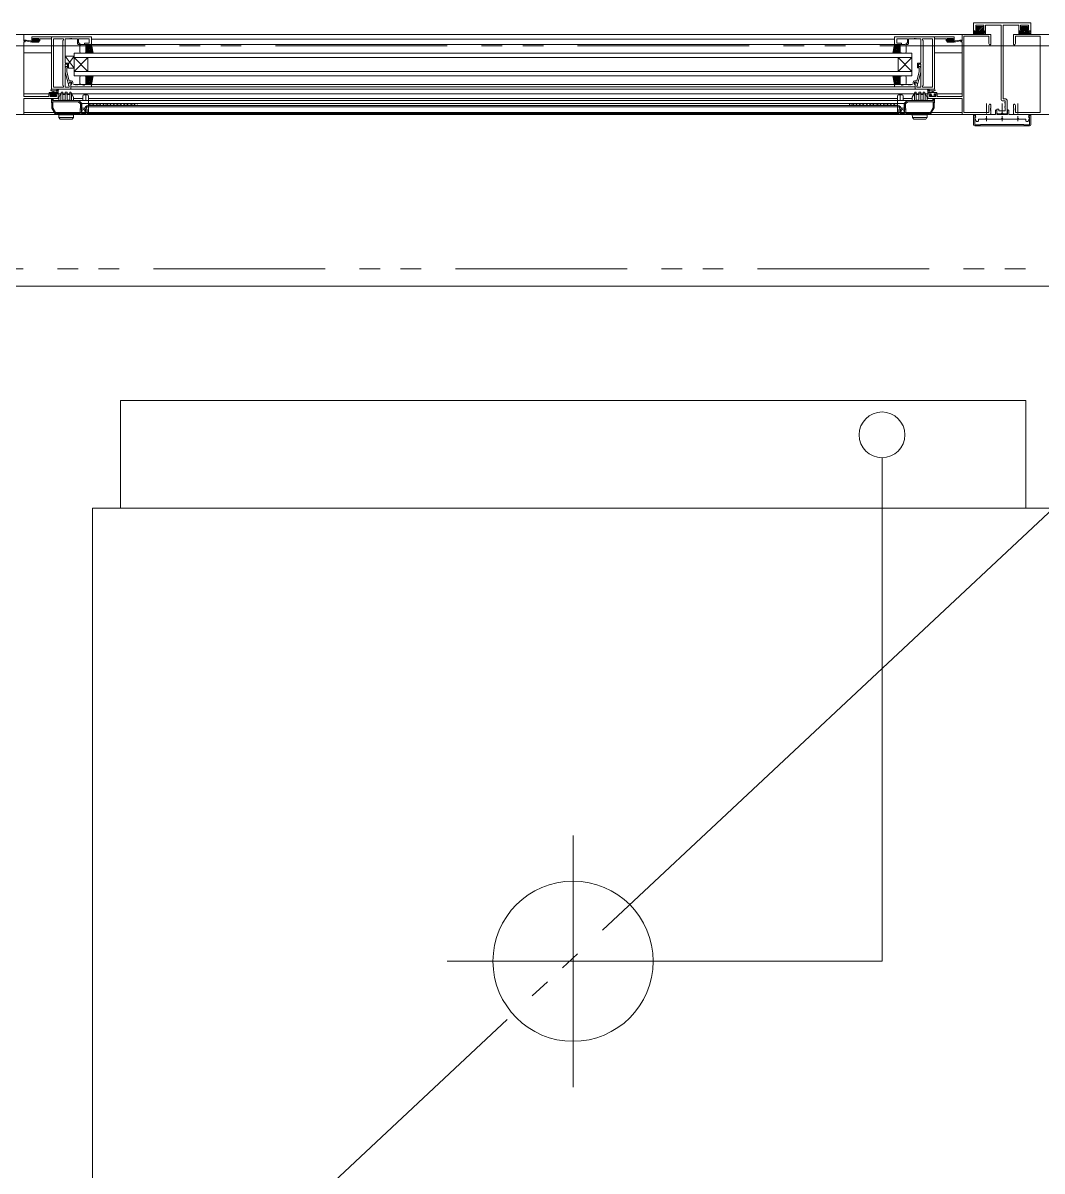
# Model space of a CAD drawing. Units: millimetres at full size. Extents: x -12803 to 120774, y -9413 to 101127.
# Drawn here: x 97744 to 98634, y 18813 to 19816 of the extents above; entities that cross this region are included whole.
import ezdxf

# ---------------------------------------------------------------- set-up
doc = ezdxf.new("R2010")
doc.units = ezdxf.units.MM
doc.header["$LTSCALE"] = 30
doc.linetypes.add('DOUBLE_CHAIN1', pattern=[8.8, 5, -1, 0.6, -0.6, 0.6, -1])
doc.linetypes.add('LONG_DOUBLE_CHAIN', pattern=[21.8, 18, -1, 0.6, -0.6, 0.6, -1])
doc.layers.add('0-0_NoName', color=7, linetype='Continuous')
for name, color, linetype, lineweight in [('0-6_AIHO30-厨房機器LL', 7, 'Continuous', 15), ('2-0_通芯', 7, 'DOUBLE_CHAIN1', 15), ('2-A_建具', 7, 'Continuous', 15), ('3-3_AIHO30-厨房機器', 7, 'Continuous', 15), ('3-5_AIHO57-排水立上げ', 7, 'Continuous', 15), ('3-6_AIHO56-排水接続', 7, 'Continuous', 15), ('3-7_AIHO32-厨房機器補助線', 7, 'LONG_DOUBLE_CHAIN', 15)]:
    doc.layers.add(name, color=color, linetype=linetype, lineweight=lineweight)

# ---------------------------------------------------------------- blocks, each defined once
blk = doc.blocks.new('グループ部品-732')
at = {"layer": '0-6_AIHO30-厨房機器LL'}
for p, q in [((97828.76, 19486.41), (97828.76, 19392.41)), ((97828.76, 19486.41), (98619.96, 19486.41)), ((98619.96, 19392.41), (98619.96, 19486.41))]:
    blk.add_line(p, q, dxfattribs=at)
at = {"layer": '2-0_通芯'}
for p, q in [((75524.36, 19796.41), (120774.36, 19796.41)), ((74361.66, 19601.41), (120774.36, 19601.41))]:
    blk.add_line(p, q, dxfattribs=at)
at = {"layer": '2-A_建具'}
for p, q in [((98574.36, 19816.41), (98624.36, 19816.41)), ((98574.36, 19809.91), (98574.36, 19816.41)), ((98574.36, 19809.41), (98578.11, 19809.41)), ((98574.36, 19807.28), (98576.79, 19809.41)), ((98574.36, 19808.39), (98575.38, 19809.41)), ((98577.36, 19809.41), (98574.86, 19809.41)), ((98574.91, 19806.36), (98582.01, 19813.21)), ((98576.32, 19806.36), (98583.04, 19812.83)), ((98576.36, 19814.48), (98576.36, 19810.41)), ((98583.36, 19814.48), (98576.36, 19814.48)), ((98576.36, 19810.41), (98577.86, 19810.41)), ((98576.56, 19812), (98577.76, 19813.21)), ((98576.56, 19811.31), (98576.56, 19812.71)), ((98576.83, 19810.86), (98579.18, 19813.21)), ((98577.06, 19813.21), (98582.56, 19813.21)), ((98578.11, 19810.81), (98577.06, 19810.81)), ((98577.86, 19810.41), (98577.86, 19809.91)), ((98577.92, 19806.54), (98581.51, 19809.88)), ((98578.11, 19810.72), (98580.59, 19813.21)), ((98578.11, 19809.41), (98578.11, 19810.81)), ((98579.44, 19806.66), (98582.45, 19809.41)), ((98580.83, 19806.63), (98583.86, 19809.41)), ((98584.81, 19809.41), (98581.51, 19809.41)), ((98581.86, 19810.41), (98583.36, 19810.41)), ((98581.86, 19809.91), (98581.86, 19810.41)), ((98582.1, 19806.49), (98584.81, 19808.94)), ((98584.36, 19809.41), (98582.36, 19809.41)), ((98582.43, 19810.81), (98583.06, 19811.43)), ((98583.06, 19811.31), (98583.06, 19812.71)), ((98583.36, 19810.41), (98583.36, 19814.48)), ((98583.39, 19806.36), (98584.81, 19807.52)), ((98584.81, 19806.36), (98584.81, 19809.41)), ((98584.86, 19814.48), (98584.86, 19809.91)), ((98598.39, 19814.48), (98584.86, 19814.48)), ((98598.39, 19749.21), (98598.39, 19814.48)), ((98600.32, 19814.48), (98600.32, 19750.14)), ((98613.86, 19814.48), (98600.32, 19814.48)), ((98613.86, 19809.91), (98613.86, 19814.48)), ((98613.91, 19809.41), (98617.21, 19809.41)), ((98613.91, 19807.67), (98615.89, 19809.41)), ((98613.91, 19808.84), (98614.48, 19809.41)), ((98614.01, 19806.36), (98621.11, 19813.21)), ((98616.36, 19809.41), (98614.36, 19809.41)), ((98615.36, 19814.48), (98615.36, 19810.41)), ((98622.36, 19814.48), (98615.36, 19814.48)), ((98615.36, 19810.41), (98616.86, 19810.41)), ((98615.42, 19806.36), (98622.14, 19812.83)), ((98615.66, 19812), (98616.86, 19813.21)), ((98615.66, 19811.31), (98615.66, 19812.71)), ((98615.93, 19810.86), (98618.28, 19813.21)), ((98621.66, 19813.21), (98616.16, 19813.21)), ((98616.86, 19810.41), (98616.86, 19809.91)), ((98617.02, 19806.54), (98620.61, 19809.88)), ((98617.21, 19810.72), (98619.69, 19813.21)), ((98618.54, 19806.66), (98621.55, 19809.41)), ((98619.93, 19806.63), (98622.96, 19809.41)), ((98624.36, 19809.41), (98620.61, 19809.41)), ((98620.86, 19810.41), (98622.36, 19810.41)), ((98620.86, 19809.91), (98620.86, 19810.41)), ((98621.2, 19806.49), (98624.36, 19809.35)), ((98623.86, 19809.41), (98621.36, 19809.41)), ((98621.53, 19810.81), (98622.16, 19811.43)), ((98622.16, 19811.31), (98622.16, 19812.71)), ((98622.36, 19810.41), (98622.36, 19814.48)), ((98622.49, 19806.36), (98624.36, 19807.9)), ((98624.36, 19816.41), (98624.36, 19809.91)), ((98564.36, 19806.41), (97719.86, 19806.41)), ((97744.36, 19800.91), (97744.36, 19806.41)), ((97745.36, 19800.91), (97744.36, 19800.91)), ((97744.36, 19799.91), (97745.36, 19799.91)), ((97744.36, 19752.14), (97744.36, 19799.91)), ((97751.36, 19799.61), (97744.6, 19801.02)), ((97750.24, 19800.78), (97744.7, 19801.61)), ((97745.36, 19799.91), (97745.36, 19800.91)), ((97751.36, 19800.61), (97751.27, 19800.62)), ((97803.36, 19804.41), (97751.36, 19804.41)), ((97751.36, 19801.11), (97751.36, 19804.41)), ((97751.36, 19799.61), (97751.36, 19800.61)), ((97753.56, 19800.61), (97751.36, 19800.61)), ((97751.41, 19799.61), (97751.36, 19799.66)), ((97757.06, 19799.61), (97751.36, 19799.61)), ((97752.76, 19799.61), (97751.76, 19800.61)), ((97752.16, 19802.91), (97752.16, 19801.41)), ((97757.36, 19802.91), (97752.16, 19802.91)), ((97752.16, 19801.41), (97753.26, 19801.41)), ((97753.04, 19802.72), (97752.54, 19802.22)), ((97753.28, 19801.78), (97752.69, 19802.37)), ((97752.76, 19801.71), (97753.09, 19801.71)), ((97754.1, 19799.61), (97753.1, 19800.61)), ((97753.86, 19802.81), (97753.26, 19802.81)), ((97753.26, 19801.41), (97753.26, 19800.61)), ((97753.56, 19801.25), (97753.56, 19800.61)), ((97756.8, 19799.61), (97753.6, 19802.81)), ((97755.45, 19799.61), (97753.62, 19801.44)), ((97756.06, 19802.61), (97754.06, 19802.61)), ((97756.05, 19801.71), (97755.15, 19802.61)), ((97755.96, 19801.71), (97756.76, 19801.71)), ((97755.96, 19800.61), (97755.96, 19801.71)), ((97757.66, 19800.61), (97755.96, 19800.61)), ((97756.76, 19802.81), (97756.26, 19802.81)), ((97756.26, 19801.41), (97757.36, 19801.41)), ((97756.26, 19800.61), (97756.26, 19801.41)), ((97757.06, 19802.05), (97756.29, 19802.81)), ((97757.06, 19802.01), (97757.06, 19802.51)), ((97757.33, 19800.42), (97757.17, 19800.59)), ((97757.36, 19801.41), (97757.36, 19802.91)), ((97757.36, 19799.91), (97757.36, 19800.31)), ((97758.16, 19802.48), (97758.16, 19801.11)), ((97768.36, 19802.48), (97758.16, 19802.48)), ((97768.36, 19804.41), (97768.36, 19758.41)), ((97768.36, 19758.41), (97768.36, 19802.48)), ((97770.29, 19802.48), (97778.86, 19802.48)), ((97770.29, 19760.34), (97770.29, 19802.48)), ((97778.86, 19801.41), (97778.43, 19800.98)), ((97778.43, 19800.98), (97778.43, 19761.84)), ((97778.86, 19802.48), (97778.86, 19801.41)), ((97780.36, 19802.48), (97780.36, 19781.31)), ((97784.4, 19802.48), (97780.36, 19802.48)), ((97785.4, 19802.48), (97785.31, 19802.48)), ((97791.16, 19802.48), (97786.31, 19802.48)), ((97791.16, 19798.11), (97791.16, 19802.48)), ((97793.36, 19797.61), (97791.66, 19797.61)), ((97792.16, 19802.48), (97792.16, 19798.61)), ((97801.43, 19802.48), (97792.16, 19802.48)), ((97792.16, 19798.61), (97793.36, 19798.61)), ((97793.36, 19798.61), (97793.36, 19797.61)), ((97794.36, 19797.61), (97797.36, 19797.61)), ((97797.36, 19798.61), (97801.43, 19798.61)), ((97797.36, 19797.61), (97797.36, 19798.61)), ((97803.36, 19797.61), (97797.36, 19797.61)), ((97798.36, 19790.11), (97798.36, 19797.61)), ((97798.36, 19793.49), (97802.47, 19797.61)), ((97798.36, 19794.91), (97801.06, 19797.61)), ((97798.36, 19796.32), (97799.64, 19797.61)), ((97798.36, 19792.08), (97803.44, 19797.17)), ((97798.58, 19797.61), (97804.55, 19791.65)), ((97800, 19797.61), (97804.2, 19793.41)), ((97801.41, 19797.61), (97803.84, 19795.18)), ((97801.43, 19798.61), (97801.43, 19802.48)), ((97802.83, 19797.61), (97803.49, 19796.95)), ((98154.36, 19797.61), (97802.86, 19797.61)), ((97803.36, 19802.21), (97803.36, 19804.41)), ((97803.36, 19804.41), (97803.36, 19798.11)), ((97803.36, 19802.21), (98154.36, 19802.21)), ((97803.36, 19797.61), (97804.86, 19790.11)), ((98154.36, 19802.21), (98505.36, 19802.21)), ((98505.86, 19797.61), (98154.36, 19797.61)), ((98505.36, 19797.61), (98503.86, 19790.11)), ((98510.13, 19797.61), (98504.16, 19791.65)), ((98508.71, 19797.61), (98504.52, 19793.41)), ((98507.3, 19797.61), (98504.87, 19795.18)), ((98505.89, 19797.61), (98505.22, 19796.95)), ((98510.36, 19792.08), (98505.27, 19797.17)), ((98505.36, 19804.41), (98557.36, 19804.41)), ((98505.36, 19802.21), (98505.36, 19804.41)), ((98505.36, 19804.41), (98505.36, 19798.11)), ((98505.36, 19797.61), (98511.36, 19797.61)), ((98510.36, 19793.49), (98506.24, 19797.61)), ((98507.29, 19802.48), (98516.56, 19802.48)), ((98507.29, 19798.61), (98507.29, 19802.48)), ((98511.36, 19798.61), (98507.29, 19798.61)), ((98510.36, 19794.91), (98507.66, 19797.61)), ((98510.36, 19796.32), (98509.07, 19797.61)), ((98510.36, 19790.11), (98510.36, 19797.61)), ((98511.36, 19797.61), (98511.36, 19798.61)), ((98514.36, 19797.61), (98511.36, 19797.61)), ((98515.36, 19798.61), (98515.36, 19797.61)), ((98516.56, 19798.61), (98515.36, 19798.61)), ((98515.36, 19797.61), (98517.06, 19797.61)), ((98516.56, 19802.48), (98516.56, 19798.61)), ((98517.56, 19802.48), (98522.4, 19802.48)), ((98517.56, 19798.11), (98517.56, 19802.48)), ((98523.31, 19802.48), (98523.4, 19802.48)), ((98524.31, 19802.48), (98528.36, 19802.48)), ((98528.36, 19802.48), (98528.36, 19781.31)), ((98529.86, 19802.48), (98529.86, 19801.41)), ((98538.43, 19802.48), (98529.86, 19802.48)), ((98529.86, 19801.41), (98530.29, 19800.98)), ((98530.29, 19800.98), (98530.29, 19761.84)), ((98538.43, 19760.34), (98538.43, 19802.48)), ((98540.36, 19804.41), (98540.36, 19758.41)), ((98540.36, 19802.48), (98550.56, 19802.48)), ((98540.36, 19758.41), (98540.36, 19802.48)), ((98550.56, 19802.48), (98550.56, 19801.11)), ((98551.06, 19800.61), (98552.76, 19800.61)), ((98551.36, 19802.91), (98556.56, 19802.91)), ((98551.36, 19801.41), (98551.36, 19802.91)), ((98552.46, 19801.41), (98551.36, 19801.41)), ((98551.36, 19799.91), (98551.36, 19800.31)), ((98551.38, 19800.42), (98551.54, 19800.59)), ((98551.66, 19802.05), (98552.42, 19802.81)), ((98551.66, 19802.01), (98551.66, 19802.51)), ((98551.66, 19799.61), (98557.35, 19799.61)), ((98551.91, 19799.61), (98555.11, 19802.81)), ((98551.96, 19802.81), (98552.46, 19802.81)), ((98552.76, 19801.71), (98551.96, 19801.71)), ((98552.46, 19800.61), (98552.46, 19801.41)), ((98552.66, 19802.61), (98554.66, 19802.61)), ((98552.67, 19801.71), (98553.57, 19802.61)), ((98552.76, 19800.61), (98552.76, 19801.71)), ((98553.26, 19799.61), (98555.09, 19801.44)), ((98554.61, 19799.61), (98555.61, 19800.61)), ((98554.86, 19802.81), (98555.46, 19802.81)), ((98555.16, 19801.25), (98555.16, 19800.61)), ((98555.16, 19800.61), (98557.35, 19800.61)), ((98555.43, 19801.78), (98556.02, 19802.37)), ((98555.46, 19801.41), (98555.46, 19800.61)), ((98556.56, 19801.41), (98555.46, 19801.41)), ((98555.96, 19801.71), (98555.62, 19801.71)), ((98555.67, 19802.72), (98556.17, 19802.22)), ((98555.95, 19799.61), (98556.95, 19800.61)), ((98556.56, 19802.91), (98556.56, 19801.41)), ((98557.3, 19799.61), (98557.35, 19799.66)), ((98557.35, 19799.61), (98564.11, 19801.02)), ((98557.35, 19800.61), (98557.44, 19800.62)), ((98557.35, 19799.61), (98557.35, 19800.61)), ((98557.36, 19801.11), (98557.36, 19804.41)), ((98558.47, 19800.78), (98564.01, 19801.61)), ((98563.36, 19800.91), (98564.36, 19800.91)), ((98563.36, 19799.91), (98563.36, 19800.91)), ((98564.36, 19799.91), (98563.36, 19799.91)), ((98564.36, 19806.41), (98588.86, 19806.41)), ((98564.36, 19800.91), (98564.36, 19806.41)), ((98564.36, 19752.14), (98564.36, 19799.91)), ((98565.99, 19804.78), (98565.99, 19738.04)), ((98587.73, 19804.78), (98565.99, 19804.78)), ((98582.81, 19806.36), (98584.81, 19806.36)), ((98587.73, 19798.5), (98587.73, 19804.78)), ((98588.36, 19797.41), (98587.73, 19798.5)), ((98588.86, 19797.41), (98588.36, 19797.41)), ((98589.36, 19805.91), (98589.36, 19797.91)), ((98609.36, 19805.91), (98609.36, 19797.91)), ((99454.36, 19806.41), (98609.86, 19806.41)), ((98609.86, 19797.41), (98610.36, 19797.41)), ((98610.36, 19797.41), (98610.99, 19798.5)), ((98610.99, 19804.78), (98632.73, 19804.78)), ((98610.99, 19798.5), (98610.99, 19804.78)), ((98632.73, 19804.78), (98632.73, 19738.04)), ((97744.36, 19790.21), (97768.36, 19790.21)), ((97788.36, 19776.81), (97780.36, 19787.31)), ((97780.36, 19787.31), (97780.36, 19781.31)), ((97788.36, 19787.31), (97780.36, 19787.31)), ((97788.36, 19787.31), (97783.36, 19780.75)), ((97788.36, 19790.11), (97788.36, 19770.11)), ((97788.36, 19790.11), (98520.36, 19790.11)), ((97788.36, 19776.81), (97788.36, 19787.31)), ((97793.36, 19791.11), (97793.36, 19796.61)), ((97797.36, 19790.11), (97794.36, 19790.11)), ((97798.36, 19796.61), (97798.36, 19791.11)), ((97798.36, 19796.42), (97804.67, 19790.11)), ((97798.36, 19790.67), (97803.68, 19795.99)), ((97798.36, 19795.01), (97803.26, 19790.11)), ((97798.36, 19793.6), (97801.84, 19790.11)), ((97798.36, 19792.18), (97800.43, 19790.11)), ((97798.36, 19790.77), (97799.01, 19790.11)), ((97799.21, 19790.11), (97803.92, 19794.81)), ((97800.63, 19790.11), (97804.15, 19793.63)), ((97802.04, 19790.11), (97804.39, 19792.45)), ((97803.46, 19790.11), (97804.62, 19791.28)), ((98510.36, 19796.42), (98504.04, 19790.11)), ((98505.26, 19790.11), (98504.09, 19791.28)), ((98506.67, 19790.11), (98504.33, 19792.45)), ((98508.08, 19790.11), (98504.56, 19793.63)), ((98509.5, 19790.11), (98504.8, 19794.81)), ((98510.36, 19790.67), (98505.03, 19795.99)), ((98510.36, 19795.01), (98505.46, 19790.11)), ((98510.36, 19793.6), (98506.87, 19790.11)), ((98510.36, 19792.18), (98508.29, 19790.11)), ((98510.36, 19790.77), (98509.7, 19790.11)), ((98510.36, 19796.61), (98510.36, 19791.11)), ((98511.36, 19790.11), (98514.36, 19790.11)), ((98515.36, 19791.11), (98515.36, 19796.61)), ((98520.36, 19790.11), (98520.36, 19770.11)), ((98540.36, 19790.21), (98564.36, 19790.21)), ((97780.36, 19781.31), (97783.36, 19781.31)), ((97780.36, 19781.31), (97782.86, 19781.31)), ((97780.36, 19780.31), (97780.36, 19760.34)), ((97782.36, 19780.31), (97780.36, 19780.31)), ((97781.33, 19778.23), (97780.56, 19777.46)), ((97780.56, 19777.46), (97780.56, 19773.51)), ((97781.76, 19776.96), (97782.18, 19777.39)), ((97781.76, 19773.67), (97781.76, 19776.96)), ((97782.36, 19777.11), (97782.36, 19780.31)), ((97783.36, 19777.11), (97782.36, 19777.11)), ((97783.36, 19781.31), (97783.36, 19776.81)), ((97783.36, 19780.81), (97783.36, 19777.11)), ((97783.36, 19776.81), (97788.36, 19776.81)), ((97788.36, 19786.11), (98520.36, 19786.11)), ((97800.36, 19774.11), (97788.36, 19786.11)), ((97800.36, 19786.11), (97788.36, 19774.11)), ((97800.36, 19774.11), (97800.36, 19786.11)), ((98508.36, 19774.11), (98520.36, 19786.11)), ((98508.36, 19786.11), (98520.36, 19774.11)), ((98508.36, 19774.11), (98508.36, 19786.11)), ((98525.36, 19780.81), (98525.36, 19777.11)), ((98525.36, 19777.11), (98526.36, 19777.11)), ((98528.36, 19781.31), (98525.86, 19781.31)), ((98526.36, 19780.31), (98528.36, 19780.31)), ((98526.36, 19777.11), (98526.36, 19780.31)), ((98526.96, 19776.96), (98526.53, 19777.39)), ((98526.96, 19773.67), (98526.96, 19776.96)), ((98527.38, 19778.23), (98528.16, 19777.46)), ((98528.16, 19777.46), (98528.16, 19773.51)), ((98528.36, 19780.31), (98528.36, 19760.34)), ((97780.56, 19773.51), (97783.16, 19763.78)), ((97783.84, 19765.91), (97781.76, 19773.67)), ((98520.36, 19774.11), (97788.36, 19774.11)), ((97788.36, 19770.11), (98520.36, 19770.11)), ((97793.36, 19769.11), (97793.36, 19763.61)), ((97797.36, 19770.11), (97794.36, 19770.11)), ((97798.36, 19763.8), (97804.67, 19770.11)), ((97798.36, 19765.21), (97803.26, 19770.11)), ((97798.36, 19770.11), (97798.36, 19762.61)), ((97798.36, 19766.62), (97801.84, 19770.11)), ((97798.36, 19768.04), (97800.43, 19770.11)), ((97798.36, 19769.45), (97799.01, 19770.11)), ((97798.36, 19769.55), (97803.68, 19764.23)), ((97798.36, 19763.61), (97798.36, 19769.11)), ((97798.36, 19768.14), (97803.44, 19763.05)), ((97798.58, 19762.61), (97804.55, 19768.58)), ((97799.21, 19770.11), (97803.92, 19765.41)), ((97800, 19762.61), (97804.2, 19766.81)), ((97800.63, 19770.11), (97804.15, 19766.59)), ((97802.04, 19770.11), (97804.39, 19767.77)), ((97803.36, 19762.61), (97804.86, 19770.11)), ((97803.46, 19770.11), (97804.62, 19768.94)), ((98505.36, 19762.61), (98503.86, 19770.11)), ((98510.36, 19763.8), (98504.04, 19770.11)), ((98505.26, 19770.11), (98504.09, 19768.94)), ((98510.13, 19762.61), (98504.16, 19768.58)), ((98506.67, 19770.11), (98504.33, 19767.77)), ((98508.71, 19762.61), (98504.52, 19766.81)), ((98508.08, 19770.11), (98504.56, 19766.59)), ((98509.5, 19770.11), (98504.8, 19765.41)), ((98510.36, 19769.55), (98505.03, 19764.23)), ((98510.36, 19768.14), (98505.27, 19763.05)), ((98510.36, 19765.21), (98505.46, 19770.11)), ((98510.36, 19766.62), (98506.87, 19770.11)), ((98510.36, 19768.04), (98508.29, 19770.11)), ((98510.36, 19769.45), (98509.7, 19770.11)), ((98510.36, 19770.11), (98510.36, 19762.61)), ((98510.36, 19763.61), (98510.36, 19769.11)), ((98511.36, 19770.11), (98514.36, 19770.11)), ((98515.36, 19769.11), (98515.36, 19763.61)), ((98524.88, 19765.91), (98526.96, 19773.67)), ((98528.16, 19773.51), (98525.55, 19763.78)), ((97768.36, 19758.41), (97785.36, 19758.41)), ((97768.36, 19758.41), (98154.36, 19758.41)), ((97768.63, 19757.21), (97772.59, 19757.21)), ((97769.46, 19755.61), (97769.56, 19756.75)), ((97778.86, 19760.34), (97770.29, 19760.34)), ((97770.66, 19755.61), (97770.55, 19756.75)), ((97773.16, 19756.79), (97773.16, 19755.61)), ((97774.36, 19754.71), (97774.36, 19757.39)), ((97778.43, 19761.84), (97778.86, 19761.41)), ((97778.86, 19761.41), (97778.86, 19760.34)), ((97780.36, 19760.34), (97783.86, 19760.34)), ((97783.43, 19762.65), (97784.56, 19764.61)), ((97783.43, 19761.84), (97783.43, 19762.65)), ((97783.86, 19761.41), (97783.43, 19761.84)), ((97783.65, 19763.41), (97783.86, 19763.41)), ((97785.66, 19765.91), (97783.84, 19765.91)), ((97783.86, 19760.34), (97783.86, 19761.41)), ((97784.56, 19764.61), (97785.86, 19764.61)), ((97785.06, 19758.41), (98154.36, 19758.41)), ((97785.36, 19764.61), (97785.36, 19758.41)), ((97785.36, 19760.61), (98523.36, 19760.61)), ((97785.86, 19764.61), (97785.86, 19762.81)), ((97787.16, 19763.61), (97787.16, 19764.41)), ((97789.4, 19762.61), (97788.16, 19762.61)), ((97790.4, 19762.61), (97790.31, 19762.61)), ((97790.58, 19762.49), (97790.4, 19762.61)), ((97794.43, 19762.61), (97791.31, 19762.61)), ((97794.36, 19762.61), (97797.36, 19762.61)), ((97796.36, 19761.91), (97794.43, 19762.61)), ((97797.36, 19761.91), (97796.36, 19761.91)), ((97797.36, 19762.61), (97797.36, 19761.91)), ((98511.36, 19762.61), (97797.36, 19762.61)), ((97798.36, 19766.73), (97802.47, 19762.61)), ((97798.36, 19765.31), (97801.06, 19762.61)), ((97798.36, 19763.9), (97799.64, 19762.61)), ((97801.41, 19762.61), (97803.84, 19765.04)), ((97802.83, 19762.61), (97803.49, 19763.27)), ((97803.36, 19760.61), (97803.36, 19762.11)), ((98154.36, 19758.41), (98523.66, 19758.41)), ((98540.36, 19758.41), (98154.36, 19758.41)), ((98507.3, 19762.61), (98504.87, 19765.04)), ((98505.89, 19762.61), (98505.22, 19763.27)), ((98505.36, 19760.61), (98505.36, 19762.11)), ((98510.36, 19766.73), (98506.24, 19762.61)), ((98510.36, 19765.31), (98507.66, 19762.61)), ((98510.36, 19763.9), (98509.07, 19762.61)), ((98511.36, 19762.61), (98511.36, 19761.91)), ((98514.36, 19762.61), (98511.36, 19762.61)), ((98511.36, 19761.91), (98512.36, 19761.91)), ((98512.36, 19761.91), (98514.28, 19762.61)), ((98514.28, 19762.61), (98517.4, 19762.61)), ((98518.13, 19762.49), (98518.31, 19762.61)), ((98518.31, 19762.61), (98518.4, 19762.61)), ((98519.31, 19762.61), (98520.56, 19762.61)), ((98521.56, 19763.61), (98521.56, 19764.41)), ((98524.16, 19764.61), (98522.86, 19764.61)), ((98522.86, 19764.61), (98522.86, 19762.81)), ((98523.06, 19765.91), (98524.88, 19765.91)), ((98523.36, 19764.61), (98523.36, 19758.41)), ((98540.36, 19758.41), (98523.36, 19758.41)), ((98525.29, 19762.65), (98524.16, 19764.61)), ((98525.07, 19763.41), (98524.85, 19763.41)), ((98524.86, 19761.41), (98525.29, 19761.84)), ((98524.86, 19760.34), (98524.86, 19761.41)), ((98528.36, 19760.34), (98524.86, 19760.34)), ((98525.29, 19761.84), (98525.29, 19762.65)), ((98530.29, 19761.84), (98529.86, 19761.41)), ((98529.86, 19761.41), (98529.86, 19760.34)), ((98529.86, 19760.34), (98538.43, 19760.34)), ((98534.36, 19754.71), (98534.36, 19757.39)), ((98535.56, 19756.79), (98535.56, 19755.61)), ((98540.08, 19757.21), (98536.12, 19757.21)), ((98538.06, 19755.61), (98538.16, 19756.75)), ((98539.26, 19755.61), (98539.15, 19756.75)), ((97744.36, 19754.41), (97768.56, 19754.41)), ((97766.26, 19752.14), (97744.36, 19752.14)), ((97744.36, 19750.51), (97774.86, 19750.51)), ((97744.36, 19736.41), (97744.36, 19750.51)), ((97766.26, 19753.91), (97766.26, 19752.14)), ((97766.46, 19755.31), (97766.46, 19754.71)), ((97766.75, 19754.41), (97767.95, 19755.61)), ((97774.36, 19755.61), (97766.76, 19755.61)), ((97767.46, 19753.61), (97768.56, 19753.61)), ((97767.46, 19752.14), (97767.46, 19753.61)), ((97772.73, 19752.14), (97767.46, 19752.14)), ((97767.56, 19754.61), (97768.86, 19754.61)), ((97767.66, 19752.62), (97768.25, 19753.21)), ((97767.66, 19752.91), (97767.66, 19752.41)), ((97768.86, 19753.21), (97767.96, 19753.21)), ((97767.96, 19752.11), (97768.46, 19752.11)), ((97768.3, 19754.61), (97769.3, 19755.61)), ((97768.79, 19742.29), (97768.36, 19750.51)), ((97768.5, 19752.11), (97768.65, 19752.27)), ((97768.56, 19753.61), (97768.56, 19754.41)), ((97768.66, 19752.31), (97770.76, 19752.31)), ((97768.69, 19752.31), (97771.99, 19755.61)), ((97768.86, 19753.82), (97770.65, 19755.61)), ((97768.86, 19754.61), (97768.86, 19753.21)), ((97769.86, 19748.59), (97769.86, 19750.51)), ((97800.86, 19748.71), (97769.86, 19748.71)), ((97770.04, 19752.31), (97771.02, 19753.29)), ((97770.96, 19752.11), (97771.56, 19752.11)), ((97771.19, 19752.11), (97772.23, 19753.15)), ((97771.26, 19754.61), (97773.26, 19754.61)), ((97771.26, 19753.67), (97771.26, 19754.61)), ((97771.56, 19754.41), (98534.36, 19754.41)), ((97771.56, 19754.41), (97771.56, 19753.61)), ((97771.56, 19753.61), (97772.73, 19753.61)), ((97772.06, 19753.21), (97771.72, 19753.21)), ((97771.77, 19752.2), (97772.27, 19752.7)), ((97772.34, 19754.61), (97773.34, 19755.61)), ((97772.73, 19753.61), (97772.73, 19752.14)), ((97773.49, 19754.41), (97774.36, 19755.28)), ((97773.66, 19748.51), (97773.66, 19748.71)), ((97774.36, 19750.51), (97774.36, 19754.41)), ((97774.86, 19751.68), (97777.36, 19756.01)), ((97774.86, 19751.68), (97774.86, 19748.71)), ((97776.76, 19754.97), (97776.76, 19748.71)), ((97778.26, 19756.01), (97777.36, 19756.01)), ((97778.26, 19749.01), (97778.26, 19756.01)), ((97780.56, 19753.91), (97778.26, 19753.91)), ((97780.56, 19749.01), (97778.26, 19749.01)), ((97780.56, 19749.01), (97780.56, 19756.01)), ((97782.16, 19756.01), (97780.56, 19756.01)), ((97782.16, 19749.01), (97782.16, 19756.01)), ((97784.46, 19753.91), (97782.16, 19753.91)), ((97782.16, 19749.01), (97784.46, 19749.01)), ((97784.46, 19749.01), (97784.46, 19756.01)), ((97785.36, 19756.01), (97784.46, 19756.01)), ((97787.86, 19751.68), (97785.36, 19756.01)), ((97785.96, 19748.71), (97785.96, 19754.97)), ((97787.86, 19751.68), (97787.86, 19748.71)), ((97787.86, 19750.51), (97795.86, 19750.51)), ((97795.86, 19752.51), (97795.86, 19748.71)), ((97799.86, 19753.51), (97796.86, 19753.51)), ((97798.36, 19753.51), (97798.36, 19748.71)), ((97800.86, 19752.51), (97800.86, 19736.41)), ((97800.86, 19750.51), (98507.86, 19750.51)), ((97800.86, 19748.51), (98507.86, 19748.51)), ((98507.86, 19752.51), (98507.86, 19736.41)), ((98507.86, 19748.71), (98538.86, 19748.71)), ((98508.86, 19753.51), (98511.86, 19753.51)), ((98510.36, 19753.51), (98510.36, 19748.71)), ((98512.86, 19752.51), (98512.86, 19748.71)), ((98520.86, 19750.51), (98512.86, 19750.51)), ((98520.86, 19751.68), (98523.36, 19756.01)), ((98520.86, 19751.68), (98520.86, 19748.71)), ((98522.76, 19748.71), (98522.76, 19754.97)), ((98523.36, 19756.01), (98524.26, 19756.01)), ((98524.26, 19749.01), (98524.26, 19756.01)), ((98524.26, 19753.91), (98526.56, 19753.91)), ((98526.56, 19749.01), (98524.26, 19749.01)), ((98526.56, 19749.01), (98526.56, 19756.01)), ((98526.56, 19756.01), (98528.16, 19756.01)), ((98528.16, 19749.01), (98528.16, 19756.01)), ((98528.16, 19753.91), (98530.46, 19753.91)), ((98528.16, 19749.01), (98530.46, 19749.01)), ((98530.46, 19749.01), (98530.46, 19756.01)), ((98530.46, 19756.01), (98531.36, 19756.01)), ((98533.86, 19751.68), (98531.36, 19756.01)), ((98531.96, 19754.97), (98531.96, 19748.71)), ((98533.86, 19751.68), (98533.86, 19748.71)), ((98564.36, 19750.51), (98533.86, 19750.51)), ((98534.36, 19755.61), (98541.96, 19755.61)), ((98537.16, 19754.41), (98534.36, 19754.41)), ((98534.36, 19750.51), (98534.36, 19754.41)), ((98535.06, 19748.51), (98535.06, 19748.71)), ((98537.46, 19754.61), (98535.46, 19754.61)), ((98535.99, 19753.61), (98535.99, 19752.14)), ((98537.16, 19753.61), (98535.99, 19753.61)), ((98535.99, 19752.14), (98541.26, 19752.14)), ((98536.94, 19752.2), (98536.44, 19752.7)), ((98536.66, 19753.21), (98536.99, 19753.21)), ((98537.16, 19754.41), (98537.16, 19753.61)), ((98537.76, 19752.11), (98537.16, 19752.11)), ((98537.46, 19753.67), (98537.46, 19754.61)), ((98540.06, 19752.31), (98537.96, 19752.31)), ((98538.86, 19748.59), (98538.86, 19750.51)), ((98539.86, 19754.61), (98539.86, 19753.21)), ((98541.16, 19754.61), (98539.86, 19754.61)), ((98539.86, 19753.21), (98540.76, 19753.21)), ((98539.93, 19742.29), (98540.36, 19750.51)), ((98564.36, 19754.41), (98540.16, 19754.41)), ((98540.16, 19753.61), (98540.16, 19754.41)), ((98541.26, 19753.61), (98540.16, 19753.61)), ((98540.76, 19752.11), (98540.26, 19752.11)), ((98541.06, 19752.91), (98541.06, 19752.41)), ((98541.26, 19752.14), (98541.26, 19753.61)), ((98542.26, 19755.31), (98542.26, 19754.71)), ((98542.46, 19753.91), (98542.46, 19752.14)), ((98542.46, 19752.14), (98564.36, 19752.14)), ((98564.36, 19736.41), (98564.36, 19750.51)), ((98601.93, 19748.21), (98599.39, 19748.21)), ((98600.32, 19750.14), (98601.86, 19750.14)), ((98601.76, 19746.96), (98601.93, 19747.15)), ((98601.76, 19746.46), (98601.76, 19746.96)), ((98601.93, 19747.15), (98601.93, 19748.21)), ((98603.86, 19748.14), (98603.86, 19743.07)), ((97744.36, 19738.04), (98564.36, 19738.04)), ((97771.77, 19736.91), (97768.92, 19741.84)), ((97793.46, 19741.73), (97793.46, 19740.78)), ((97794.76, 19740.71), (97794.76, 19737.71)), ((97798.56, 19737.71), (97794.76, 19737.71)), ((97794.89, 19741.92), (97797.6, 19741.92)), ((97794.96, 19746.11), (98513.76, 19746.11)), ((97794.96, 19737.71), (97794.96, 19740.71)), ((97798.05, 19741.18), (97797.81, 19741.12)), ((97797.91, 19740.25), (97798.34, 19740.68)), ((97799.08, 19741.92), (97799.66, 19740.51)), ((98508.36, 19744.21), (97800.36, 19744.21)), ((98508.26, 19743.21), (97800.46, 19743.21)), ((97803.42, 19745.47), (97803.62, 19745.47)), ((97806.42, 19744.71), (97806.62, 19744.71)), ((97809.42, 19745.47), (97809.62, 19745.47)), ((97812.42, 19744.71), (97812.62, 19744.71)), ((97815.42, 19745.47), (97815.62, 19745.47)), ((97818.42, 19744.71), (97818.62, 19744.71)), ((97821.42, 19745.47), (97821.62, 19745.47)), ((97824.42, 19744.71), (97824.62, 19744.71)), ((97827.42, 19745.47), (97827.62, 19745.47)), ((97830.42, 19744.71), (97830.62, 19744.71)), ((97833.42, 19745.47), (97833.62, 19745.47)), ((97836.42, 19744.71), (97836.62, 19744.71)), ((97839.42, 19745.47), (97839.62, 19745.47)), ((97842.42, 19744.71), (97842.62, 19744.71)), ((98467.42, 19745.47), (98467.62, 19745.47)), ((98470.42, 19744.71), (98470.62, 19744.71)), ((98473.42, 19745.47), (98473.62, 19745.47)), ((98476.42, 19744.71), (98476.62, 19744.71)), ((98482.42, 19744.71), (98482.62, 19744.71)), ((98485.42, 19745.47), (98485.62, 19745.47)), ((98488.42, 19744.71), (98488.62, 19744.71)), ((98491.42, 19745.47), (98491.62, 19745.47)), ((98494.42, 19744.71), (98494.62, 19744.71)), ((98497.42, 19745.47), (98497.62, 19745.47)), ((98500.42, 19744.71), (98500.62, 19744.71)), ((98503.42, 19745.47), (98503.62, 19745.47)), ((98506.42, 19744.71), (98506.62, 19744.71)), ((98509.63, 19741.92), (98509.06, 19740.51)), ((98509.06, 19740.51), (98509.06, 19737.51)), ((98510.8, 19740.25), (98510.37, 19740.68)), ((98510.66, 19741.18), (98510.9, 19741.12)), ((98513.83, 19741.92), (98511.11, 19741.92)), ((98513.76, 19737.71), (98513.76, 19740.71)), ((98515.26, 19741.73), (98515.26, 19740.78)), ((98536.94, 19736.91), (98539.79, 19741.84)), ((98565.99, 19738.04), (98587.73, 19738.04)), ((98585.56, 19745.93), (98585.56, 19738.29)), ((98585.56, 19737.29), (98585.56, 19736.09)), ((98587.73, 19744.32), (98588.36, 19745.41)), ((98587.73, 19738.04), (98587.73, 19744.32)), ((98588.36, 19745.41), (98588.86, 19745.41)), ((98589.36, 19744.91), (98589.36, 19741.87)), ((98589.36, 19740.95), (98589.36, 19740.87)), ((98589.36, 19739.95), (98589.36, 19736.91)), ((98593.56, 19736.71), (98593.56, 19739.91)), ((98594.06, 19740.41), (98594.16, 19740.41)), ((98594.66, 19739.91), (98594.66, 19736.71)), ((98594.86, 19741.21), (98596.36, 19741.21)), ((98594.86, 19737.61), (98594.86, 19741.21)), ((98598.69, 19737.11), (98595.36, 19737.11)), ((98596.36, 19741.21), (98596.36, 19739.61)), ((98596.36, 19739.61), (98601.93, 19739.61)), ((98598.88, 19737.25), (98598.69, 19737.11)), ((98599.36, 19745.93), (98599.36, 19738.29)), ((98599.36, 19737.29), (98599.36, 19736.09)), ((98600.03, 19737.11), (98599.84, 19737.25)), ((98603.36, 19737.11), (98600.03, 19737.11)), ((98601.93, 19746.27), (98601.76, 19746.46)), ((98601.76, 19743.16), (98601.93, 19743.35)), ((98601.76, 19742.66), (98601.76, 19743.16)), ((98601.93, 19742.47), (98601.76, 19742.66)), ((98601.93, 19743.35), (98601.93, 19746.27)), ((98601.93, 19739.61), (98601.93, 19742.47)), ((98603.86, 19743.07), (98603.74, 19742.89)), ((98603.74, 19742.89), (98603.74, 19742.34)), ((98603.74, 19742.34), (98603.86, 19742.15)), ((98603.86, 19742.07), (98603.74, 19741.89)), ((98603.74, 19741.89), (98603.74, 19741.34)), ((98603.74, 19741.34), (98603.86, 19741.15)), ((98603.86, 19742.15), (98603.86, 19742.07)), ((98603.86, 19741.15), (98603.86, 19737.61)), ((98604.06, 19736.71), (98604.06, 19739.91)), ((98604.56, 19740.41), (98604.66, 19740.41)), ((98605.16, 19739.91), (98605.16, 19736.71)), ((98609.36, 19744.91), (98609.36, 19741.87)), ((98609.36, 19740.95), (98609.36, 19740.87)), ((98609.36, 19739.95), (98609.36, 19736.91)), ((98610.36, 19745.41), (98609.86, 19745.41)), ((98610.99, 19744.32), (98610.36, 19745.41)), ((98610.99, 19738.04), (98610.99, 19744.32)), ((98632.73, 19738.04), (98610.99, 19738.04)), ((98613.16, 19745.93), (98613.16, 19738.29)), ((98613.16, 19737.29), (98613.16, 19736.09)), ((97689.36, 19736.41), (98564.36, 19736.41)), ((98535.98, 19736.61), (97772.73, 19736.61)), ((97787.86, 19736.21), (97774.86, 19736.21)), ((97774.86, 19736.21), (97774.97, 19734)), ((97774.99, 19733.91), (97787.72, 19733.91)), ((97775.91, 19732.62), (97775.03, 19733.84)), ((97776.31, 19732.41), (97786.4, 19732.41)), ((97776.76, 19736.41), (97776.76, 19736.21)), ((97777.26, 19736.21), (97777.26, 19736.41)), ((97785.46, 19736.21), (97785.46, 19736.41)), ((97785.96, 19736.21), (97785.96, 19736.41)), ((97786.81, 19732.62), (97787.68, 19733.84)), ((97787.86, 19736.21), (97787.74, 19734)), ((98520.86, 19736.21), (98533.86, 19736.21)), ((98520.86, 19736.21), (98520.97, 19734)), ((98533.72, 19733.91), (98520.99, 19733.91)), ((98521.91, 19732.62), (98521.03, 19733.84)), ((98532.4, 19732.41), (98522.31, 19732.41)), ((98522.76, 19736.21), (98522.76, 19736.41)), ((98523.26, 19736.21), (98523.26, 19736.41)), ((98531.46, 19736.21), (98531.46, 19736.41)), ((98531.96, 19736.41), (98531.96, 19736.21)), ((98532.81, 19732.62), (98533.68, 19733.84)), ((98533.86, 19736.21), (98533.74, 19734)), ((98588.86, 19736.41), (98564.36, 19736.41)), ((98576.64, 19730.61), (98575.59, 19733.5)), ((98575.81, 19734.11), (98576.01, 19734.22)), ((98576.16, 19734.48), (98576.16, 19735.41)), ((98578.16, 19730.41), (98576.92, 19730.41)), ((98577.16, 19736.41), (98593.26, 19736.41)), ((98578.66, 19732.11), (98578.66, 19730.91)), ((98584.89, 19732.41), (98578.96, 19732.41)), ((98585.56, 19735.09), (98585.56, 19730.53)), ((98598.69, 19732.41), (98586.23, 19732.41)), ((98594.96, 19736.41), (98603.76, 19736.41)), ((98599.36, 19735.09), (98599.36, 19730.53)), ((98612.49, 19732.41), (98600.03, 19732.41)), ((98605.46, 19736.41), (98621.56, 19736.41)), ((98609.86, 19736.41), (99454.36, 19736.41)), ((98613.16, 19735.09), (98613.16, 19730.53)), ((98619.76, 19732.41), (98613.83, 19732.41)), ((98620.06, 19730.91), (98620.06, 19732.11)), ((98621.79, 19730.41), (98620.56, 19730.41)), ((98623.13, 19733.5), (98622.07, 19730.61)), ((98622.56, 19735.41), (98622.56, 19734.48)), ((98622.71, 19734.22), (98622.91, 19734.11)), ((98623.36, 19726.41), (98575.36, 19726.41)), ((100383.86, 19586.41), (97704.86, 19586.41))]:
    blk.add_line(p, q, dxfattribs=at)
for points in [[(98576.81, 19806.36), (98574.36, 19806.36), (98574.36, 19809.41)], [(98581.51, 19809.41), (98581.51, 19810.81), (98582.56, 19810.81)], [(98615.91, 19806.36), (98613.91, 19806.36), (98613.91, 19809.41)], [(98617.21, 19809.41), (98617.21, 19810.81), (98616.16, 19810.81)], [(98620.61, 19809.41), (98620.61, 19810.81), (98621.66, 19810.81)], [(98621.91, 19806.36), (98624.36, 19806.36), (98624.36, 19809.41)], [(97771.87, 19737.11), (97768.86, 19742.33), (97768.86, 19750.51)], [(97769.76, 19750.51), (97769.76, 19748.51), (97792.26, 19748.51), (97794.76, 19746.01), (97794.76, 19741.88), (97794.3, 19741.34)], [(97772.39, 19738.01), (97769.76, 19742.57), (97769.76, 19747.61), (97791.88, 19747.61), (97793.86, 19745.64), (97793.86, 19742.21), (97793.46, 19741.73)], [(97794.96, 19742.12), (97794.96, 19746.11), (97792.36, 19748.71)], [(98513.76, 19742.12), (98513.76, 19746.11), (98516.36, 19748.71)], [(98538.96, 19750.51), (98538.96, 19748.51), (98516.46, 19748.51), (98513.96, 19746.01), (98513.96, 19741.88), (98514.41, 19741.34)], [(98536.33, 19738.01), (98538.96, 19742.57), (98538.96, 19747.61), (98516.83, 19747.61), (98514.86, 19745.64), (98514.86, 19742.21), (98515.26, 19741.73)], [(98536.84, 19737.11), (98539.86, 19742.33), (98539.86, 19750.51)], [(97793.66, 19740.44), (97793.66, 19737.51), (97773.25, 19737.51)], [(97794.66, 19741.01), (97794.46, 19741.01), (97794.46, 19741.41), (97794.89, 19741.92)], [(97797.56, 19741.41), (97797.56, 19741.11), (97798.36, 19741.11), (97798.36, 19738.21)], [(97798.56, 19737.71), (97798.56, 19739.91), (97798.06, 19739.91)], [(97799.66, 19740.51), (97799.66, 19737.51), (98509.06, 19737.51)], [(98513.96, 19740.71), (98513.96, 19737.71), (98510.16, 19737.71), (98510.16, 19739.91), (98510.66, 19739.91)], [(98511.16, 19741.41), (98511.16, 19741.11), (98510.36, 19741.11), (98510.36, 19738.21)], [(98514.06, 19741.01), (98514.26, 19741.01), (98514.26, 19741.41), (98513.83, 19741.92)], [(98515.06, 19740.44), (98515.06, 19737.51), (98535.46, 19737.51)], [(98574.36, 19727.41), (98574.36, 19735.91), (98575.16, 19735.91), (98576.27, 19733.99), (98575.36, 19733.46), (98575.36, 19727.41), (98580.36, 19727.41), (98580.36, 19727.81)], [(98580.36, 19727.81), (98618.36, 19727.81), (98618.36, 19727.41), (98623.36, 19727.41), (98623.36, 19733.46), (98622.45, 19733.99), (98623.56, 19735.91), (98624.36, 19735.91), (98624.36, 19727.41)]]:
    blk.add_lwpolyline(points, dxfattribs=at)
for centre in [(97796.41, 19739.19), (98512.31, 19739.19)]:
    blk.add_circle(centre, 1.45, dxfattribs=at)
for centre, radius, start, end in [((98574.86, 19809.91), 0.5, 180, 270), ((98577.06, 19812.71), 0.5, 90, 180), ((98577.06, 19811.31), 0.5, 180, 270), ((98577.36, 19809.91), 0.5, 270, 0), ((98582.36, 19809.91), 0.5, 180, 270), ((98582.56, 19812.71), 0.5, 0, 90), ((98582.56, 19811.31), 0.5, 270, 0), ((98584.36, 19809.91), 0.5, 270, 0), ((98614.36, 19809.91), 0.5, 180, 270), ((98616.16, 19812.71), 0.5, 90, 180), ((98616.16, 19811.31), 0.5, 180, 270), ((98616.36, 19809.91), 0.5, 270, 0), ((98621.36, 19809.91), 0.5, 180, 270), ((98621.66, 19812.71), 0.5, 0, 90), ((98621.66, 19811.31), 0.5, 270, 0), ((98623.86, 19809.91), 0.5, 270, 0), ((97744.66, 19801.31), 0.3, 81.55064, 258.25019), ((97750.2, 19800.49), 0.3, 21.55064, 81.55064), ((97750.76, 19800.71), 0.3, 201.55064, 320.80246), ((97751.22, 19800.33), 0.3, 80.80246, 140.80246), ((97751.86, 19801.11), 0.5, 180, 270), ((97752.76, 19802.01), 0.3, 135, 270), ((97753.26, 19802.51), 0.3, 90, 135), ((97753.09, 19802.01), 0.3, 270, 326.94427), ((97753.56, 19801.71), 0.25, 303.05573, 146.94427), ((97753.86, 19801.25), 0.3, 123.05573, 180), ((97753.86, 19802.61), 0.2, 0, 90), ((97756.26, 19802.61), 0.2, 90, 180), ((97756.76, 19802.51), 0.3, 0, 90), ((97756.76, 19802.01), 0.3, 270, 359.99999), ((97757.06, 19800.31), 0.3, 0, 90), ((97757.06, 19799.91), 0.3, 270, 359.99999), ((97757.66, 19801.11), 0.5, 270, 0), ((97784.4, 19802.68), 0.2, 270, 336.42182), ((97784.86, 19802.48), 0.3, 23.57818, 156.42182), ((97785.31, 19802.68), 0.2, 203.57818, 270), ((97785.4, 19802.68), 0.2, 270, 336.42182), ((97785.86, 19802.48), 0.3, 23.57818, 156.42182), ((97786.31, 19802.68), 0.2, 203.57818, 270), ((97791.66, 19798.11), 0.5, 180, 270), ((97794.36, 19796.61), 1, 89.9999, 179.9999), ((97797.36, 19796.61), 1, 359.9999, 89.9999), ((97802.86, 19798.11), 0.5, 270, 0), ((98505.86, 19798.11), 0.5, 180, 270), ((98511.36, 19796.61), 1, 90.0001, 180.0001), ((98514.36, 19796.61), 1, 0.0001, 90.0001), ((98517.06, 19798.11), 0.5, 270, 0), ((98522.4, 19802.68), 0.2, 270, 336.42182), ((98522.86, 19802.48), 0.3, 23.57818, 156.42182), ((98523.31, 19802.68), 0.2, 203.57818, 270), ((98523.4, 19802.68), 0.2, 270, 336.42182), ((98523.86, 19802.48), 0.3, 23.57818, 156.42182), ((98524.31, 19802.68), 0.2, 203.57818, 270), ((98551.06, 19801.11), 0.5, 180, 270), ((98551.66, 19800.31), 0.3, 90, 180), ((98551.66, 19799.91), 0.3, 180, 270), ((98551.96, 19802.51), 0.3, 90, 180), ((98551.96, 19802.01), 0.3, 180, 270), ((98552.46, 19802.61), 0.2, 0, 90), ((98554.86, 19802.61), 0.2, 90, 180), ((98555.16, 19801.71), 0.25, 33.05573, 236.94427), ((98554.86, 19801.25), 0.3, 0, 56.94427), ((98555.62, 19802.01), 0.3, 213.05573, 270), ((98555.46, 19802.51), 0.3, 45, 90), ((98555.96, 19802.01), 0.3, 270, 45), ((98556.86, 19801.11), 0.5, 270, 0), ((98557.49, 19800.33), 0.3, 39.19754, 99.19754), ((98557.95, 19800.71), 0.3, 219.19754, 338.44936), ((98558.51, 19800.49), 0.3, 98.44936, 158.44936), ((98564.05, 19801.31), 0.3, 281.74981, 98.44936), ((98579.79, 19791.66), 15, 89.94259, 101.47842), ((98579.82, 19791.66), 15, 78.52158, 90.05735), ((98588.86, 19805.91), 0.5, 0, 90), ((98588.86, 19797.91), 0.5, 270, 0), ((98609.86, 19805.91), 0.5, 90, 180), ((98609.86, 19797.91), 0.5, 180, 270), ((98618.89, 19791.66), 15, 89.94259, 101.47842), ((98618.92, 19791.66), 15, 78.52158, 90.05735), ((97794.36, 19791.11), 1, 179.9999, 269.9999), ((97797.36, 19791.11), 1, 269.9999, 359.9999), ((98511.36, 19791.11), 1, 180.0001, 270.0001), ((98514.36, 19791.11), 1, 270.0001, 0.0001), ((97781.76, 19777.81), 0.6, 315, 135), ((97782.86, 19780.81), 0.5, 0, 90), ((98525.86, 19780.81), 0.5, 90, 180), ((98526.96, 19777.81), 0.6, 45, 225), ((97794.36, 19769.11), 1, 90.0001, 180.0001), ((97797.36, 19769.11), 1, 0.0001, 90.0001), ((98511.36, 19769.11), 1, 89.9999, 179.9999), ((98514.36, 19769.11), 1, 359.9999, 89.9999), ((97768.63, 19757.81), 0.6, 89.95977, 269.95977), ((97770.06, 19756.71), 0.5, 5.09207, 174.90793), ((97772.59, 19757.51), 0.3, 269.95977, 340.81024), ((97773.16, 19757.31), 0.3, 300, 160.81024), ((97773.46, 19756.79), 0.3, 120, 180), ((97773.79, 19758.11), 0.3, 40.52878, 90), ((97774.25, 19758.5), 0.3, 220.52878, 280.52878), ((97774.36, 19757.91), 0.3, 300, 100.52878), ((97774.66, 19757.39), 0.3, 120, 180), ((97783.65, 19763.91), 0.5, 195, 270), ((97785.66, 19762.31), 0.3, 90, 180), ((97785.66, 19764.41), 1.5, 0, 90), ((97785.66, 19762.81), 0.2, 270, 0), ((97788.16, 19763.61), 1, 180, 270), ((97789.4, 19762.41), 0.2, 23.57818, 90), ((97789.86, 19762.61), 0.3, 203.57818, 336.42182), ((97790.31, 19762.41), 0.2, 90, 156.42182), ((97790.86, 19762.61), 0.3, 203.57818, 336.42182), ((97791.31, 19762.41), 0.2, 90, 156.42182), ((97794.36, 19763.61), 1, 180.0001, 270.0001), ((97797.36, 19763.61), 1, 270.0001, 0.0001), ((97802.86, 19762.11), 0.5, 0, 90), ((98505.86, 19762.11), 0.5, 90, 180), ((98511.36, 19763.61), 1, 179.9999, 269.9999), ((98514.36, 19763.61), 1, 269.9999, 359.9999), ((98517.4, 19762.41), 0.2, 23.57818, 90), ((98517.86, 19762.61), 0.3, 203.57818, 336.42182), ((98518.4, 19762.41), 0.2, 23.57818, 90), ((98518.86, 19762.61), 0.3, 203.57818, 336.42182), ((98519.31, 19762.41), 0.2, 90, 156.42182), ((98520.56, 19763.61), 1, 270, 0), ((98523.06, 19764.41), 1.5, 90, 180), ((98523.06, 19762.81), 0.2, 180, 270), ((98523.06, 19762.31), 0.3, 0, 90), ((98525.07, 19763.91), 0.5, 270, 345), ((98534.36, 19757.91), 0.3, 79.47122, 240), ((98534.06, 19757.39), 0.3, 0, 60), ((98534.47, 19758.5), 0.3, 259.47122, 319.47122), ((98534.92, 19758.11), 0.3, 90, 139.47122), ((98535.56, 19757.31), 0.3, 19.18976, 240), ((98535.26, 19756.79), 0.3, 0, 60), ((98536.12, 19757.51), 0.3, 199.18976, 270.04023), ((98538.66, 19756.71), 0.5, 5.09207, 174.90793), ((98540.08, 19757.81), 0.6, 270.04023, 90.04023), ((97766.76, 19753.91), 0.5, 90, 180), ((97766.76, 19755.31), 0.3, 90, 180), ((97766.76, 19754.71), 0.3, 180, 270), ((97767.36, 19754.61), 0.2, 270, 359.99999), ((97767.96, 19752.91), 0.3, 90, 180), ((97767.96, 19752.41), 0.3, 180, 270), ((97768.46, 19752.31), 0.2, 270, 359.99999), ((97770.96, 19752.31), 0.2, 180, 270), ((97771.26, 19753.21), 0.25, 123.05573, 326.94427), ((97770.96, 19753.67), 0.3, 303.05573, 359.99999), ((97771.72, 19752.91), 0.3, 90, 146.94427), ((97771.56, 19752.41), 0.3, 270, 315), ((97772.06, 19752.91), 0.3, 315, 90), ((97773.46, 19754.61), 0.2, 180, 270), ((97774.06, 19754.71), 0.3, 270, 359.99999), ((97796.86, 19752.51), 1, 90, 180), ((97799.86, 19752.51), 1, 0, 90), ((98508.86, 19752.51), 1, 90, 180), ((98511.86, 19752.51), 1, 0, 90), ((98534.66, 19754.71), 0.3, 180, 270), ((98535.26, 19754.61), 0.2, 270, 359.99999), ((98536.66, 19752.91), 0.3, 90, 225), ((98537.16, 19752.41), 0.3, 225, 270), ((98536.99, 19752.91), 0.3, 33.05573, 90), ((98537.46, 19753.21), 0.25, 213.05573, 56.94427), ((98537.76, 19753.67), 0.3, 180, 236.94427), ((98537.76, 19752.31), 0.2, 270, 359.99999), ((98540.26, 19752.31), 0.2, 180, 270), ((98540.76, 19752.91), 0.3, 0, 90), ((98540.76, 19752.41), 0.3, 270, 359.99999), ((98541.36, 19754.61), 0.2, 180, 270), ((98541.96, 19755.31), 0.3, 0, 90), ((98541.96, 19754.71), 0.3, 270, 359.99999), ((98541.96, 19753.91), 0.5, 0, 90), ((98599.39, 19749.21), 1, 180, 270), ((98601.86, 19748.14), 2, 0, 90), ((97769.79, 19742.34), 1, 183, 210), ((97772.63, 19737.41), 1, 210, 270), ((97772.73, 19737.61), 1, 210, 270), ((97773.25, 19738.51), 1, 210, 270), ((97793.66, 19740.78), 0.2, 180, 240), ((97793.46, 19740.44), 0.2, 0, 60), ((97794.46, 19741.21), 0.2, 140, 270), ((97794.46, 19740.71), 0.3, 0, 90), ((97794.66, 19740.71), 0.3, 0, 90), ((97794.66, 19742.12), 0.3, 320, 359.99999), ((97800.36, 19741.41), 2.8, 90, 180), ((97800.46, 19741.31), 2.9, 90, 180), ((97797.76, 19741.31), 0.2, 180, 285), ((97798.06, 19740.11), 0.2, 135, 270), ((97797.86, 19738.21), 0.5, 270, 359.99999), ((97798.13, 19740.89), 0.3, 315, 105), ((97799.43, 19742.27), 0.5, 136.86773, 224.6572), ((97800.46, 19741.31), 1.9, 90, 136.86773), ((97800.52, 19744.25), 1.72, 29.20254, 78.5883), ((97803.52, 19745.93), 1.72, 209.20254, 330.79746), ((97806.52, 19744.25), 1.72, 29.20254, 150.79746), ((97809.52, 19745.93), 1.72, 209.20254, 330.79746), ((97812.52, 19744.25), 1.72, 29.20254, 150.79746), ((97815.52, 19745.93), 1.72, 209.20254, 330.79746), ((97818.52, 19744.25), 1.72, 29.20254, 150.79746), ((97821.52, 19745.93), 1.72, 209.20254, 330.79746), ((97824.52, 19744.25), 1.72, 29.20254, 150.79746), ((97827.52, 19745.93), 1.72, 209.20254, 330.79746), ((97830.52, 19744.25), 1.72, 29.20254, 150.79746), ((97833.52, 19745.93), 1.72, 209.20254, 330.79746), ((97836.52, 19744.25), 1.72, 29.20254, 150.79746), ((97839.52, 19745.93), 1.72, 209.20254, 330.79746), ((97842.52, 19744.25), 1.72, 38.75888, 150.79746), ((98464.52, 19744.25), 1.72, 29.20254, 75.16435), ((98467.52, 19745.93), 1.72, 209.20254, 330.79746), ((98470.52, 19744.25), 1.72, 29.20254, 150.79746), ((98473.52, 19745.93), 1.72, 209.20254, 330.79746), ((98476.52, 19744.25), 1.72, 29.20254, 150.79746), ((98479.52, 19745.93), 1.72, 209.20254, 330.79746), ((98482.52, 19744.25), 1.72, 29.20254, 150.79746), ((98485.52, 19745.93), 1.72, 209.20254, 330.79746), ((98488.52, 19744.25), 1.72, 29.20254, 150.79746), ((98491.52, 19745.93), 1.72, 209.20254, 330.79746), ((98494.52, 19744.25), 1.72, 29.20254, 150.79746), ((98497.52, 19745.93), 1.72, 209.20254, 330.79746), ((98500.52, 19744.25), 1.72, 29.20254, 150.79746), ((98503.52, 19745.93), 1.72, 209.20254, 330.79746), ((98506.52, 19744.25), 1.72, 38.7592, 150.79746), ((98508.26, 19741.31), 2.9, 0, 90), ((98508.26, 19741.31), 1.9, 43.13227, 90), ((98508.36, 19741.41), 2.8, 0, 90), ((98509.28, 19742.27), 0.5, 315.3428, 43.13227), ((98510.58, 19740.89), 0.3, 75, 225), ((98510.86, 19738.21), 0.5, 180, 270), ((98510.66, 19740.11), 0.2, 270, 45), ((98510.96, 19741.31), 0.2, 255, 0), ((98514.06, 19742.12), 0.3, 180, 220), ((98514.06, 19740.71), 0.3, 90, 180), ((98514.26, 19740.71), 0.3, 90, 180), ((98514.26, 19741.21), 0.2, 270, 40), ((98515.26, 19740.44), 0.2, 120, 180), ((98515.06, 19740.78), 0.2, 300, 0), ((98535.46, 19738.51), 1, 270, 330), ((98535.98, 19737.61), 1, 270, 330), ((98536.08, 19737.41), 1, 270, 330), ((98538.93, 19742.34), 1, 330, 357), ((98588.86, 19744.91), 0.5, 0, 90), ((98588.86, 19736.91), 0.5, 270, 0), ((98589.36, 19741.41), 0.3, 113.57818, 246.42182), ((98589.36, 19740.41), 0.3, 113.57818, 246.42182), ((98589.16, 19741.87), 0.2, 293.57818, 0), ((98589.16, 19740.95), 0.2, 0, 66.42182), ((98589.16, 19740.87), 0.2, 293.57818, 0), ((98589.16, 19739.95), 0.2, 0, 66.42182), ((98593.26, 19736.71), 0.3, 270, 0), ((98594.06, 19739.91), 0.5, 90, 180), ((98594.16, 19739.91), 0.5, 0, 90), ((98594.96, 19736.71), 0.3, 180, 270), ((98595.36, 19737.61), 0.5, 180, 270), ((98599.36, 19737.11), 0.5, 16.60155, 163.39845), ((98603.36, 19737.61), 0.5, 270, 0), ((98603.76, 19736.71), 0.3, 270, 0), ((98604.56, 19739.91), 0.5, 90, 180), ((98604.66, 19739.91), 0.5, 0, 90), ((98605.46, 19736.71), 0.3, 180, 270), ((98609.86, 19744.91), 0.5, 90, 180), ((98609.56, 19741.87), 0.2, 180, 246.42182), ((98609.56, 19740.95), 0.2, 113.57818, 180), ((98609.56, 19740.87), 0.2, 180, 246.42182), ((98609.56, 19739.95), 0.2, 113.57818, 180), ((98609.86, 19736.91), 0.5, 180, 270), ((98609.36, 19741.41), 0.3, 293.57818, 66.42182), ((98609.36, 19740.41), 0.3, 293.57818, 66.42182), ((97775.27, 19734.01), 0.3, 183, 215.71895), ((97776.31, 19732.91), 0.5, 215.71895, 270), ((97786.4, 19732.91), 0.5, 270, 324.28105), ((97787.44, 19734.01), 0.3, 324.28105, 357), ((98521.27, 19734.01), 0.3, 183, 215.71895), ((98522.31, 19732.91), 0.5, 215.71895, 270), ((98532.4, 19732.91), 0.5, 270, 324.28105), ((98533.44, 19734.01), 0.3, 324.28105, 357), ((98575.36, 19727.41), 1, 180.00087, 270), ((98576.06, 19733.68), 0.5, 119.99993, 199.99625), ((98575.86, 19734.48), 0.3, 300.02532, 359.99709), ((98577.16, 19735.41), 1, 90, 180), ((98576.92, 19730.71), 0.3, 199.9968, 270), ((98578.16, 19730.91), 0.5, 270, 359.99999), ((98578.96, 19732.11), 0.3, 90, 180), ((98584.89, 19732.61), 0.2, 270, 343.39706), ((98585.56, 19732.41), 0.5, 16.6061, 163.4019), ((98586.23, 19732.61), 0.2, 196.60294, 270), ((98598.69, 19732.61), 0.2, 270, 343.39706), ((98599.36, 19732.41), 0.5, 16.5981, 163.3939), ((98600.03, 19732.61), 0.2, 196.60294, 270), ((98612.49, 19732.61), 0.2, 270, 343.39706), ((98613.16, 19732.41), 0.5, 16.5981, 163.3939), ((98613.83, 19732.61), 0.2, 196.60294, 270), ((98619.76, 19732.11), 0.3, 0, 90), ((98620.56, 19730.91), 0.5, 180, 270), ((98621.56, 19735.41), 1, 0, 90), ((98621.79, 19730.71), 0.3, 270, 339.98725), ((98622.86, 19734.48), 0.3, 180, 240.01506), ((98622.66, 19733.68), 0.5, 340.00375, 60.00007), ((98623.36, 19727.41), 1, 270, 0)]:
    blk.add_arc(centre, radius, start, end, dxfattribs=at)
at = {"layer": '3-3_AIHO30-厨房機器'}
for p in [(98644.36, 19392.41), (97804.36, 18606.41)]:
    blk.add_line(p, (97804.36, 19392.41), dxfattribs=at)
at = {"layer": '3-5_AIHO57-排水立上げ'}
for p, q in [((98494.36, 18996.41), (98494.36, 19436.41)), ((98276.36, 18996.41), (98494.36, 18996.41))]:
    blk.add_line(p, q, dxfattribs=at)
blk.add_circle((98494.36, 19456.41), 20, dxfattribs=at)
at = {"layer": '3-6_AIHO56-排水接続'}
for p, q in [((98224.36, 19106.41), (98224.36, 18886.41)), ((98114.36, 18996.41), (98334.36, 18996.41))]:
    blk.add_line(p, q, dxfattribs=at)
blk.add_circle((98224.36, 18996.41), 70, dxfattribs=at)
at = {"layer": '3-7_AIHO32-厨房機器補助線'}
blk.add_line((98644.36, 19392.41), (97804.36, 18606.41), dxfattribs=at)
blk = doc.blocks.new('グループ部品-763')
at = {"layer": '0-6_AIHO30-厨房機器LL'}
for p, q in [((97828.76, 19486.41), (97828.76, 19392.41)), ((97828.76, 19486.41), (98619.96, 19486.41)), ((98619.96, 19392.41), (98619.96, 19486.41))]:
    blk.add_line(p, q, dxfattribs=at)
at = {"layer": '2-0_通芯'}
blk.add_line((75524.36, 19796.41), (120774.36, 19796.41), dxfattribs=at)
at = {"layer": '3-3_AIHO30-厨房機器'}
for p in [(98644.36, 19392.41), (97804.36, 18606.41)]:
    blk.add_line(p, (97804.36, 19392.41), dxfattribs=at)
at = {"layer": '3-5_AIHO57-排水立上げ'}
for p, q in [((98494.36, 18996.41), (98494.36, 19436.41)), ((98276.36, 18996.41), (98494.36, 18996.41))]:
    blk.add_line(p, q, dxfattribs=at)
blk.add_circle((98494.36, 19456.41), 20, dxfattribs=at)
at = {"layer": '3-6_AIHO56-排水接続'}
for p, q in [((98224.36, 19106.41), (98224.36, 18886.41)), ((98114.36, 18996.41), (98334.36, 18996.41))]:
    blk.add_line(p, q, dxfattribs=at)
blk.add_circle((98224.36, 18996.41), 70, dxfattribs=at)
at = {"layer": '3-7_AIHO32-厨房機器補助線'}
blk.add_line((98644.36, 19392.41), (97804.36, 18606.41), dxfattribs=at)

msp = doc.modelspace()

# ---------------------------------------------------------------- block references
at = {"layer": '0-0_NoName'}
for name in ['グループ部品-732', 'グループ部品-763']:
    msp.add_blockref(name, (0, 0), dxfattribs=at)

doc.saveas('drawing.dxf')
